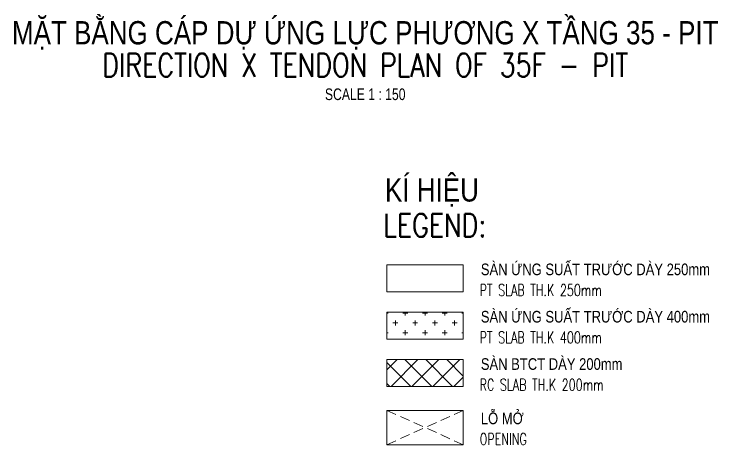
# Model space of a CAD drawing. Header units: millimetres. Extents: x 130400 to 587758, y -25561 to 40710.
# Drawn here: x 404368 to 427048, y -22176 to -8287 of the extents above; entities that cross this region are included whole.
import ezdxf
from ezdxf.enums import TextEntityAlignment as Align

# ---------------------------------------------------------------- set-up
doc = ezdxf.new("R2010")
doc.units = ezdxf.units.MM
doc.linetypes.add('DASHED2', pattern=[9.525, 6.35, -3.175])
for name, color, linetype, lineweight in [('NDC_S_ANNO', 7, 'Continuous', 20), ('NDC_S_ENG TEXT', 2, 'Continuous', 20), ('NDC_S_ENG TITLE', 3, 'Continuous', 20), ('NDC_S_HATCH MATERIAL', 8, 'Continuous', 13), ('NDC_S_OPENING', 9, 'DASHED2', 13), ('NDC_S_SLAB', 2, 'Continuous', 20), ('NDC_S_TEXT SYMBOL', 7, 'Continuous', 20), ('NDC_S_VN TEXT', 7, 'Continuous', 20), ('NDC_S_VN TITLE', 6, 'Continuous', 35)]:
    doc.layers.add(name, color=color, linetype=linetype, lineweight=lineweight)
doc.styles.add('$0$NDC_EN TXT', font='romans.shx', dxfattribs={"width": 0.8})
doc.styles.add('NDC_ANNO', font='', dxfattribs={"width": 0.8})
doc.styles.add('NDC_EN TXT', font='romans.shx', dxfattribs={"width": 0.8})
doc.styles.add('NDC_VIE TXT', font='arial.ttf', dxfattribs={"width": 0.8})
doc.styles.get('NDC_ANNO').set_extended_font_data('Dotum')

# ---------------------------------------------------------------- blocks, each defined once
blk = doc.blocks.new('Drawing name_symbol')
at = {"layer": 'NDC_S_ENG TITLE', "style": 'NDC_EN TXT', "width": 0.8}
blk.add_attdef('SECTDET1', text='', height=5, dxfattribs=at).set_placement((0, 1.01), align=Align.CENTER)
at = {"layer": 'NDC_S_TEXT SYMBOL', "lineweight": 25, "style": 'NDC_ANNO', "width": 0.8}
blk.add_attdef('SSCALE', text='', height=2.5, dxfattribs=at).set_placement((0, -4), align=Align.CENTER)
at = {"layer": 'NDC_S_VN TITLE', "style": 'NDC_VIE TXT', "width": 0.8}
blk.add_attdef('SECTDET2', text='', height=5, dxfattribs=at).set_placement((0, 7.97), align=Align.CENTER)

msp = doc.modelspace()

# ---------------------------------------------------------------- hatches: boundary and pattern name
at = {"layer": 'NDC_S_HATCH MATERIAL', "ltscale": 100}
h = msp.add_hatch(dxfattribs=at)
h.set_pattern_fill('CROSS', color=256, scale=50)
h.set_pattern_definition([(0, (212425.1, -9670.58), (317.5, 317.5), [158.75, -476.25]), (90, (212504.46, -9749.96), (-317.5, 317.5), [158.75, -476.25])])
h.paths.add_polyline_path([(416383, -17901), (416383, -18766), (418841, -18766), (418841, -17901)])
h = msp.add_hatch(dxfattribs=at)
h.set_pattern_fill('ANSI37', color=256, scale=150)
h.set_pattern_definition([(45, (220502.9, -15596.1), (-336.7596, 336.7596), []), (135, (220502.9, -15596.1), (-336.7596, -336.7596), [])])
h.paths.add_polyline_path([(416383, -19427), (416383, -20292), (418841, -20292), (418841, -19427)])

# ---------------------------------------------------------------- linework, layer by layer
at = {"layer": 'NDC_S_OPENING', "ltscale": 50}
for p, q in [((416383, -21061), (418841, -22169)), ((416383, -22169), (418841, -21061))]:
    msp.add_line(p, q, dxfattribs=at)
at = {"layer": 'NDC_S_SLAB'}
for points in [[(416383, -16375), (418841, -16375), (418841, -17240), (416383, -17240)], [(416383, -17901), (418841, -17901), (418841, -18766), (416383, -18766)], [(416383, -19427), (418841, -19427), (418841, -20292), (416383, -20292)], [(416383, -21061), (418841, -21061), (418841, -22169), (416383, -22169)]]:
    msp.add_lwpolyline(points, close=True, dxfattribs=at)

# ---------------------------------------------------------------- block references
at = {"layer": 'NDC_S_ANNO', "xscale": 150, "yscale": 150, "zscale": 150}
msp.add_blockref('Drawing name_symbol', (415683, -10459), dxfattribs=at).add_auto_attribs({'SECTDET1': 'DIRECTION X TENDON PLAN OF 35F - PIT', 'SECTDET2': 'MẶT BẰNG CÁP DỰ ỨNG LỰC PHƯƠNG X TẦNG 35 - PIT', 'SSCALE': 'SCALE 1 : 150'})

# ---------------------------------------------------------------- texts
at = {"layer": 'NDC_S_ENG TEXT', "style": '$0$NDC_EN TXT'}
for s, height, width, p in [('LEGEND:', 750, 0.8, (416269, -15471)), ('PT SLAB TH.K 250mm', 375, 0.7, (419370, -17372)), ('PT SLAB TH.K 400mm', 375, 0.7, (419370, -18898)), ('RC SLAB TH.K 200mm', 375, 0.7, (419370, -20424)), ('OPENING', 375, 0.7, (419370, -22176))]:
    msp.add_text(s, height=height, dxfattribs=dict(at, width=width)).set_placement(p)
at = {"layer": 'NDC_S_VN TEXT', "style": 'NDC_VIE TXT', "width": 0.8}
msp.add_text('KÍ HIỆU', height=750, dxfattribs=at).set_placement((416319, -13580), align=Align.TOP_LEFT)
for s, p in [('SÀN ỨNG SUẤT TRƯỚC DÀY 250mm', (419408, -16704)), ('SÀN ỨNG SUẤT TRƯỚC DÀY 400mm', (419408, -18230)), ('SÀN BTCT DÀY 200mm', (419408, -19756)), ('LỖ MỞ', (419408, -21507))]:
    msp.add_text(s, height=375, dxfattribs=at).set_placement(p)

doc.saveas('drawing.dxf')
